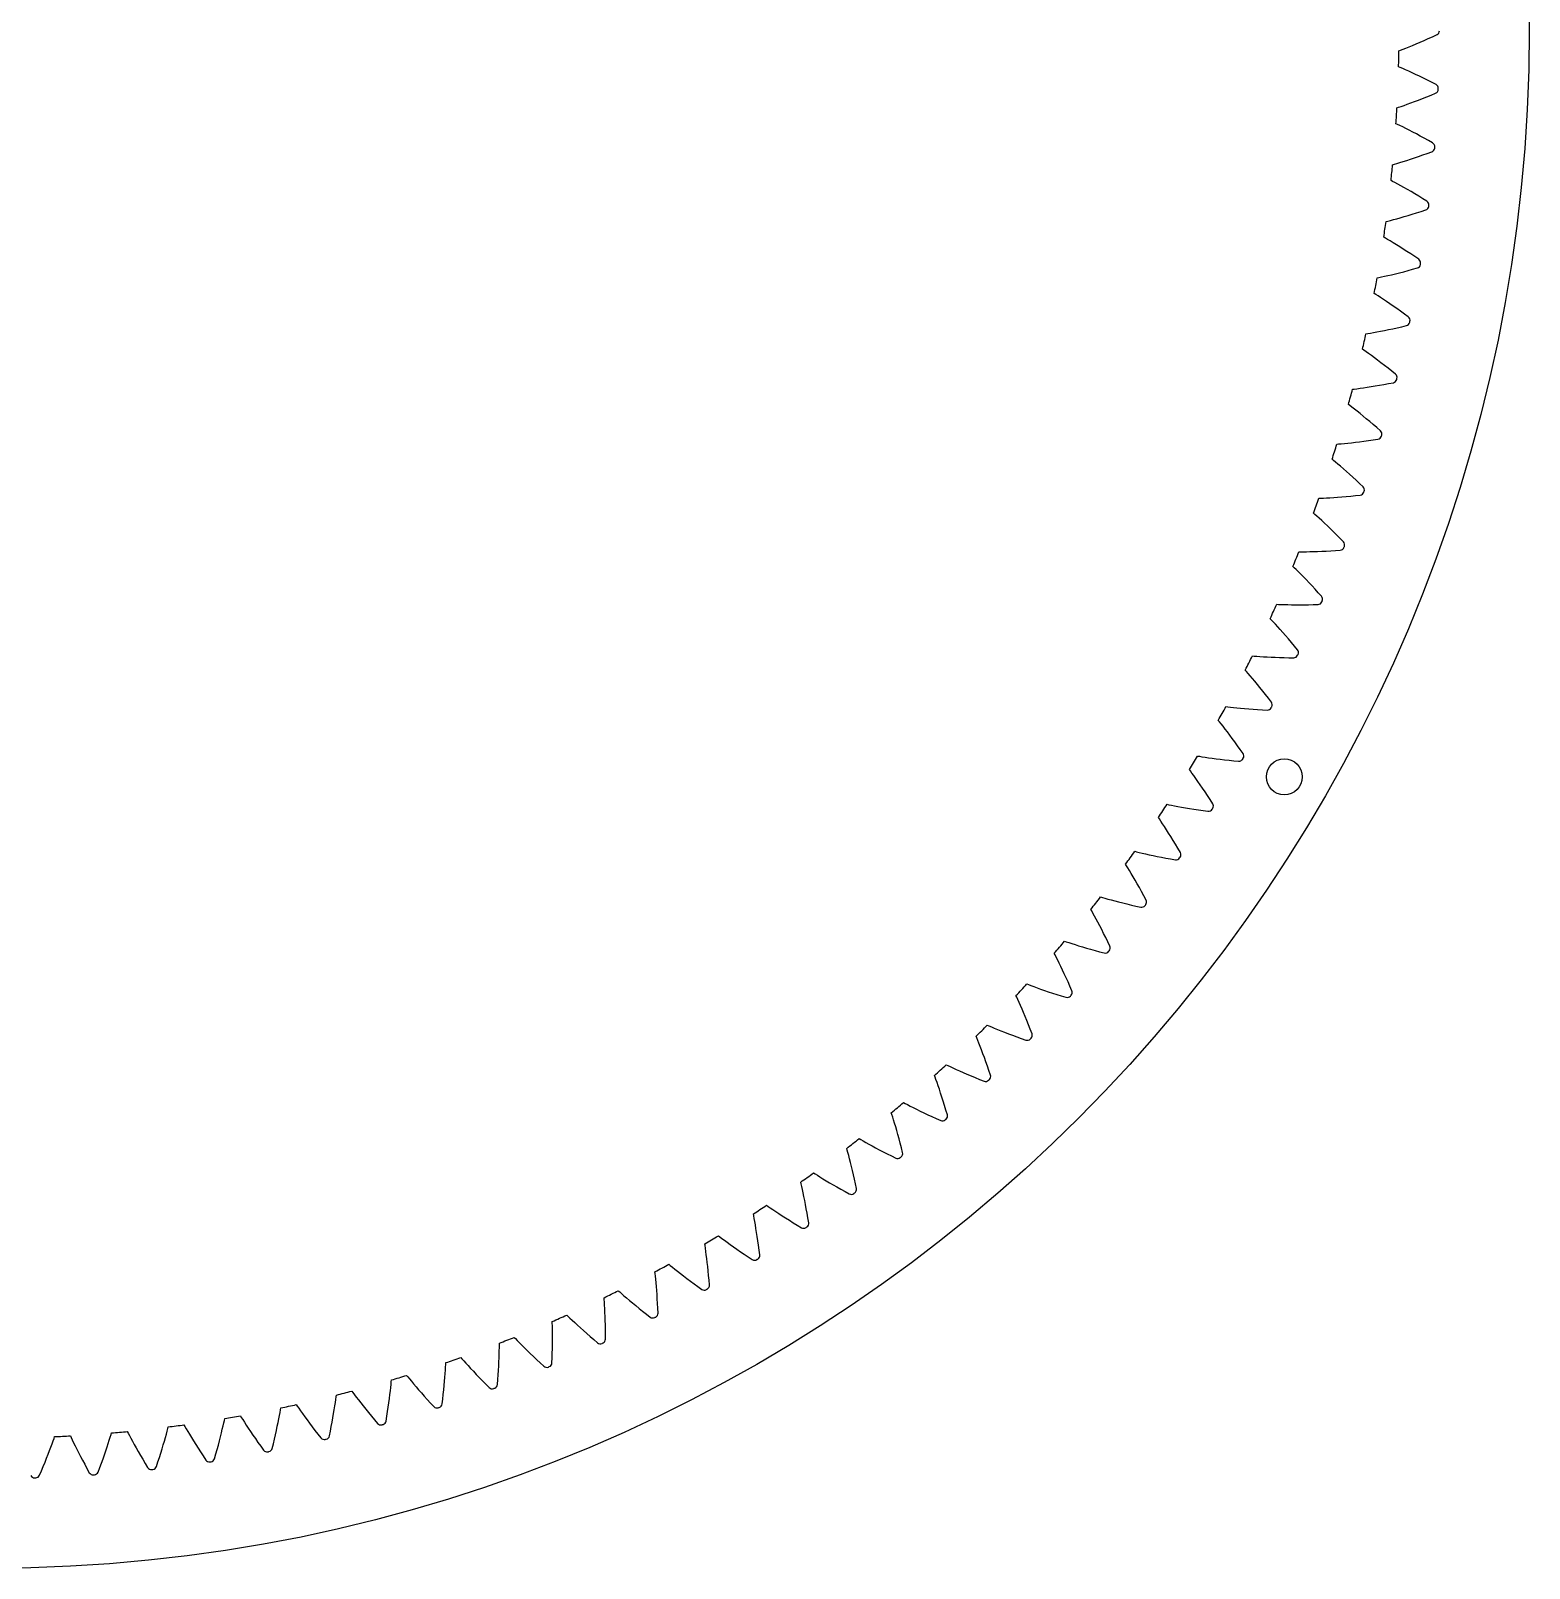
# Model space of a CAD drawing. Header units: millimetres. Extents: x -107 to 107, y -107 to 107.
# Drawn here: x 2.8 to 107.1, y -107.1 to 0 of the extents above; entities that cross this region are included whole.
import ezdxf

# ---------------------------------------------------------------- set-up
doc = ezdxf.new("R2010")
doc.units = ezdxf.units.MM

msp = doc.modelspace()

# ---------------------------------------------------------------- linework, layer by layer
at = {"layer": 'holes'}
msp.add_circle((90.026898, -51.977054), 1.25, dxfattribs=at)
at = {"layer": 'outer'}
msp.add_circle((0, 0), 107.079107, dxfattribs=at)
at = {"layer": 'output_ring'}
for p, q in [((98.718931, -1.154618), (98.95868, -1.056332)), ((98.95868, -1.056332), (99.213249, -0.949915)), ((99.213249, -0.949915), (99.480813, -0.835803)), ((99.480813, -0.835803), (99.76, -0.714278)), ((99.76, -0.714278), (100.049733, -0.585531)), ((100.049733, -0.585531), (100.349137, -0.449687)), ((100.349137, -0.449687), (100.657484, -0.307291)), ((98.006093, -1.435616), (98.12371, -1.390422)), ((98.12371, -1.390422), (98.295672, -1.323509)), ((98.295672, -1.323509), (98.496585, -1.24408)), ((98.496585, -1.24408), (98.718931, -1.154618)), ((98.09945, -2.587241), (97.98376, -2.537317)), ((98.268558, -2.661067), (98.09945, -2.587241)), ((98.466087, -2.748573), (98.268558, -2.661067)), ((98.684625, -2.846972), (98.466087, -2.748573)), ((98.920194, -2.954894), (98.684625, -2.846972)), ((99.170241, -3.071539), (98.920194, -2.954894)), ((99.432961, -3.196401), (99.170241, -3.071539)), ((99.706994, -3.32914), (99.432961, -3.196401)), ((99.991271, -3.469524), (99.706994, -3.32914)), ((100.284925, -3.617389), (99.991271, -3.469524)), ((100.587248, -3.772164), (100.284925, -3.617389)), ((97.986754, -5.365799), (98.161286, -5.305911)), ((98.161286, -5.305911), (98.365253, -5.234689)), ((98.365253, -5.234689), (98.591042, -5.154311)), ((98.591042, -5.154311), (98.834577, -5.065822)), ((98.834577, -5.065822), (99.09325, -4.969809)), ((99.09325, -4.969809), (99.365218, -4.866634)), ((99.365218, -4.866634), (99.649101, -4.756523)), ((99.649101, -4.756523), (99.943813, -4.639623)), ((99.943813, -4.639623), (100.248477, -4.516025)), ((100.248477, -4.516025), (100.562341, -4.386242)), ((97.867402, -5.40619), (97.986754, -5.365799)), ((97.914012, -6.560652), (97.800441, -6.506081)), ((98.079989, -6.641272), (97.914012, -6.560652)), ((98.27381, -6.73671), (98.079989, -6.641272)), ((98.488181, -6.843885), (98.27381, -6.73671)), ((98.719183, -6.961265), (98.488181, -6.843885)), ((98.964297, -7.087948), (98.719183, -6.961265)), ((99.221741, -7.223354), (98.964297, -7.087948)), ((99.49017, -7.367089), (99.221741, -7.223354)), ((99.768524, -7.518877), (99.49017, -7.367089)), ((100.055944, -7.678522), (99.768524, -7.518877)), ((99.983108, -8.574942), (100.301974, -8.457986)), ((100.351746, -7.845421), (100.055944, -7.678522)), ((97.567915, -9.367882), (97.688806, -9.332361)), ((97.688806, -9.332361), (97.865622, -9.279595)), ((97.865622, -9.279595), (98.072308, -9.216697)), ((98.072308, -9.216697), (98.301168, -9.145536)), ((98.301168, -9.145536), (98.54809, -9.066988)), ((98.54809, -9.066988), (98.81044, -8.981538)), ((98.81044, -8.981538), (99.086367, -8.889469)), ((99.086367, -8.889469), (99.374478, -8.790953)), ((99.374478, -8.790953), (99.673686, -8.686093)), ((99.673686, -8.686093), (99.983108, -8.574942)), ((97.567701, -10.523285), (97.456435, -10.464156)), ((97.730275, -10.610564), (97.567701, -10.523285)), ((97.920069, -10.713779), (97.730275, -10.610564)), ((98.129921, -10.829553), (97.920069, -10.713779)), ((98.355976, -10.956198), (98.129921, -10.829553)), ((98.595755, -11.09271), (98.355976, -10.956198)), ((98.8475, -11.238438), (98.595755, -11.09271)), ((99.109883, -11.392933), (98.8475, -11.238438)), ((99.381858, -11.555878), (99.109883, -11.392933)), ((99.662572, -11.727039), (99.381858, -11.555878)), ((99.951367, -11.905789), (99.662572, -11.727039)), ((98.644717, -12.897699), (98.936584, -12.81094)), ((98.936584, -12.81094), (99.239796, -12.718291)), ((99.239796, -12.718291), (99.553468, -12.619771)), ((99.553468, -12.619771), (99.876812, -12.515833)), ((97.108124, -13.314183), (97.230356, -13.28359)), ((97.230356, -13.28359), (97.409164, -13.238032)), ((97.409164, -13.238032), (97.618229, -13.183563)), ((97.618229, -13.183563), (97.849786, -13.121735)), ((97.849786, -13.121735), (98.099688, -13.053258)), ((98.099688, -13.053258), (98.365286, -12.97851)), ((98.365286, -12.97851), (98.644717, -12.897699)), ((97.061087, -14.468627), (96.952309, -14.405038)), ((97.219991, -14.562423), (97.061087, -14.468627)), ((97.405446, -14.673245), (97.219991, -14.562423)), ((97.610433, -14.797429), (97.405446, -14.673245)), ((97.83117, -14.93313), (97.610433, -14.797429)), ((98.06522, -15.079248), (97.83117, -14.93313)), ((98.310853, -15.235058), (98.06522, -15.079248)), ((98.566759, -15.40006), (98.310853, -15.235058)), ((98.831907, -15.573892), (98.566759, -15.40006)), ((99.105454, -15.756289), (98.831907, -15.573892)), ((99.386768, -15.946595), (99.105454, -15.756289)), ((97.003765, -17.128768), (97.237637, -17.076374)), ((97.237637, -17.076374), (97.490108, -17.018082)), ((97.490108, -17.018082), (97.758517, -16.954158)), ((97.758517, -16.954158), (98.040993, -16.884737)), ((98.040993, -16.884737), (98.336137, -16.809878)), ((98.336137, -16.809878), (98.642854, -16.729593)), ((98.642854, -16.729593), (98.960261, -16.643866)), ((98.960261, -16.643866), (99.287552, -16.553117)), ((96.488785, -17.238608), (96.612156, -17.212994)), ((96.612156, -17.212994), (96.792664, -17.17472)), ((96.792664, -17.17472), (97.003765, -17.128768)), ((96.395002, -18.390198), (96.28889, -18.322252)), ((96.549974, -18.490357), (96.395002, -18.390198)), ((96.730786, -18.608603), (96.549974, -18.490357)), ((96.930572, -18.740992), (96.730786, -18.608603)), ((97.145628, -18.885527), (96.930572, -18.740992)), ((97.373565, -19.04101), (97.145628, -18.885527)), ((97.612681, -19.206646), (97.373565, -19.04101)), ((97.86169, -19.381883), (97.612681, -19.206646)), ((98.119576, -19.566318), (97.86169, -19.381883)), ((98.385506, -19.759651), (98.119576, -19.566318)), ((98.658877, -19.961201), (98.385506, -19.759651)), ((95.710915, -21.134711), (95.835223, -21.114117)), ((95.835223, -21.114117), (96.017133, -21.08319)), ((96.017133, -21.08319), (96.229923, -21.04583)), ((96.229923, -21.04583), (96.465726, -21.002958)), ((96.465726, -21.002958), (96.720352, -20.954944)), ((96.720352, -20.954944), (96.991132, -20.901951)), ((96.991132, -20.901951), (97.276189, -20.844035)), ((97.276189, -20.844035), (97.574124, -20.781197)), ((97.574124, -20.781197), (97.883843, -20.713408)), ((97.883843, -20.713408), (98.204463, -20.640615)), ((98.204463, -20.640615), (98.535162, -20.563204)), ((95.57054, -22.281554), (95.467269, -22.209364)), ((95.721326, -22.38791), (95.57054, -22.281554)), ((95.897197, -22.513387), (95.721326, -22.38791)), ((96.091454, -22.653764), (95.897197, -22.513387)), ((96.300476, -22.806896), (96.091454, -22.653764)), ((96.521924, -22.971488), (96.300476, -22.806896)), ((96.754132, -23.146678), (96.521924, -22.971488)), ((96.995835, -23.331863), (96.754132, -23.146678)), ((97.246034, -23.526597), (96.995835, -23.331863)), ((97.503911, -23.730548), (97.246034, -23.526597)), ((96.964008, -24.663191), (97.287316, -24.603452)), ((97.287316, -24.603452), (97.62088, -24.539506)), ((97.76889, -23.943011), (97.503911, -23.730548)), ((94.775792, -24.996089), (94.900832, -24.98055)), ((94.900832, -24.98055), (95.083847, -24.95702)), ((95.083847, -24.95702), (95.297976, -24.928314)), ((95.297976, -24.928314), (95.535323, -24.895033)), ((95.535323, -24.895033), (95.791685, -24.857378)), ((95.791685, -24.857378), (96.06439, -24.815401)), ((96.06439, -24.815401), (96.35156, -24.769085)), ((96.35156, -24.769085), (96.651797, -24.718374)), ((96.651797, -24.718374), (96.964008, -24.663191)), ((94.589056, -26.136301), (94.488795, -26.059985)), ((94.735408, -26.248681), (94.589056, -26.136301)), ((94.90605, -26.381182), (94.735408, -26.248681)), ((95.094458, -26.529315), (94.90605, -26.381182)), ((95.297103, -26.690793), (95.094458, -26.529315)), ((95.511699, -26.864223), (95.297103, -26.690793)), ((95.736616, -27.048681), (95.511699, -26.864223)), ((95.970616, -27.243508), (95.736616, -27.048681)), ((96.212718, -27.448222), (95.970616, -27.243508)), ((96.462118, -27.662455), (96.212718, -27.448222)), ((96.718268, -27.885483), (96.462118, -27.662455)), ((93.684953, -28.816398), (93.81052, -28.80594)), ((93.81052, -28.80594), (93.994338, -28.789846)), ((93.994338, -28.789846), (94.209454, -28.769841)), ((94.209454, -28.769841), (94.447955, -28.746206)), ((94.447955, -28.746206), (94.705633, -28.718971)), ((94.705633, -28.718971), (94.979815, -28.688081)), ((94.979815, -28.688081), (95.268626, -28.65344)), ((95.268626, -28.65344), (95.570671, -28.614937)), ((95.570671, -28.614937), (95.884862, -28.572453)), ((95.884862, -28.572453), (96.210325, -28.525865)), ((96.210325, -28.525865), (96.546207, -28.475489)), ((93.452163, -29.948106), (93.355077, -29.86779)), ((93.59384, -30.066325), (93.452163, -29.948106)), ((93.758972, -30.205633), (93.59384, -30.066325)), ((93.941222, -30.36128), (93.758972, -30.205633)), ((94.137157, -30.530836), (93.941222, -30.36128)), ((94.344548, -30.712821), (94.137157, -30.530836)), ((94.561805, -30.906242), (94.344548, -30.712821)), ((94.787717, -31.110392), (94.561805, -30.906242)), ((95.021324, -31.324749), (94.787717, -31.110392)), ((95.261837, -31.548914), (95.021324, -31.324749)), ((95.508739, -31.782139), (95.261837, -31.548914)), ((92.44019, -32.589363), (92.566077, -32.584001)), ((92.566077, -32.584001), (92.750396, -32.57537)), ((92.750396, -32.57537), (92.966147, -32.5641)), ((92.966147, -32.5641), (93.205409, -32.550149)), ((93.205409, -32.550149), (93.46398, -32.533379)), ((93.46398, -32.533379), (93.739188, -32.513625)), ((93.739188, -32.513625), (94.029166, -32.490717)), ((94.029166, -32.490717), (94.332523, -32.464487)), ((94.332523, -32.464487), (94.648178, -32.434771)), ((94.648178, -32.434771), (94.975261, -32.40141)), ((94.975261, -32.40141), (95.312909, -32.364687)), ((92.161728, -33.710707), (92.067977, -33.626522)), ((92.298497, -33.83457), (92.161728, -33.710707)), ((92.457848, -33.980455), (92.298497, -33.83457)), ((92.633641, -34.14336), (92.457848, -33.980455)), ((92.822543, -34.320718), (92.633641, -34.14336)), ((93.022389, -34.510958), (92.822543, -34.320718)), ((93.231629, -34.713024), (93.022389, -34.510958)), ((93.449083, -34.926162), (93.231629, -34.713024)), ((93.673811, -35.14981), (93.449083, -34.926162)), ((93.905042, -35.383538), (93.673811, -35.14981)), ((91.043548, -36.308783), (91.169549, -36.308527)), ((91.169549, -36.308527), (91.354066, -36.307373)), ((91.354066, -36.307373), (91.570096, -36.304855)), ((91.570096, -36.304855), (91.809728, -36.300612)), ((91.809728, -36.300612), (92.068765, -36.294335)), ((92.068765, -36.294335), (92.344548, -36.28575)), ((92.344548, -36.28575), (92.635216, -36.274613)), ((92.635216, -36.274613), (92.939387, -36.260698)), ((92.939387, -36.260698), (93.255987, -36.243798)), ((93.255987, -36.243798), (93.584153, -36.223719)), ((93.584153, -36.223719), (93.923012, -36.200711)), ((94.142289, -35.626577), (93.905042, -35.383538)), ((90.719871, -37.417921), (90.629609, -37.330006)), ((90.851509, -37.547225), (90.719871, -37.417921)), ((91.004817, -37.699448), (90.851509, -37.547225)), ((91.173863, -37.869343), (91.004817, -37.699448)), ((91.355423, -38.054211), (91.173863, -37.869343)), ((91.547395, -38.252394), (91.355423, -38.054211)), ((91.748274, -38.462773), (91.547395, -38.252394)), ((91.956911, -38.684548), (91.748274, -38.462773)), ((92.172391, -38.91712), (91.956911, -38.684548)), ((92.393961, -39.160026), (92.172391, -38.91712)), ((92.621164, -39.41248), (92.393961, -39.160026)), ((89.497321, -39.968547), (89.623229, -39.973398)), ((89.623229, -39.973398), (89.807642, -39.979722)), ((89.807642, -39.979722), (90.023596, -39.985962)), ((90.023596, -39.985962), (90.263203, -39.991434)), ((90.263203, -39.991434), (90.522282, -39.995659)), ((90.522282, -39.995659), (90.798186, -39.998258)), ((90.798186, -39.998258), (91.089066, -39.998909)), ((91.089066, -39.998909), (91.393552, -39.997332)), ((91.393552, -39.997332), (91.710576, -39.993276)), ((91.710576, -39.993276), (92.039287, -39.986514)), ((92.039287, -39.986514), (92.378799, -39.977256)), ((89.128962, -41.063657), (89.042336, -40.972157)), ((89.255251, -41.19819), (89.128962, -41.063657)), ((89.402264, -41.356501), (89.255251, -41.19819)), ((89.564287, -41.533107), (89.402264, -41.356501)), ((89.738206, -41.725181), (89.564287, -41.533107)), ((89.921989, -41.930981), (89.738206, -41.725181)), ((90.114177, -42.149328), (89.921989, -41.930981)), ((90.313655, -42.379376), (90.114177, -42.149328)), ((90.519533, -42.620489), (90.313655, -42.379376)), ((90.731076, -42.872175), (90.519533, -42.620489)), ((87.804051, -43.562644), (87.929659, -43.572594)), ((87.929659, -43.572594), (88.113664, -43.586386)), ((88.113664, -43.586386), (88.329188, -43.601372)), ((88.329188, -43.601372), (88.568376, -43.616549)), ((88.568376, -43.616549), (88.827071, -43.631271)), ((88.827071, -43.631271), (89.102643, -43.645048)), ((89.102643, -43.645048), (89.393258, -43.657487)), ((89.393258, -43.657487), (89.697557, -43.668251)), ((89.697557, -43.668251), (90.014485, -43.677046)), ((90.014485, -43.677046), (90.3432, -43.68361)), ((90.3432, -43.68361), (90.682809, -43.688119)), ((90.947862, -43.133629), (90.731076, -42.872175)), ((87.391614, -44.641926), (87.308768, -44.54699)), ((87.512348, -44.781466), (87.391614, -44.641926)), ((87.652824, -44.945605), (87.512348, -44.781466)), ((87.807557, -45.128632), (87.652824, -44.945605)), ((87.973549, -45.327596), (87.807557, -45.128632)), ((88.14884, -45.540675), (87.973549, -45.327596)), ((88.332022, -45.766632), (88.14884, -45.540675)), ((88.522014, -46.004575), (88.332022, -45.766632)), ((88.717951, -46.253833), (88.522014, -46.004575)), ((85.966519, -47.085167), (86.09162, -47.100199)), ((88.919121, -46.513885), (88.717951, -46.253833)), ((89.125133, -46.78391), (88.919121, -46.513885)), ((85.510682, -48.146849), (85.431751, -48.048633)), ((85.625662, -48.291167), (85.510682, -48.146849)), ((86.09162, -47.100199), (86.274915, -47.121437)), ((86.274915, -47.121437), (86.489655, -47.145145)), ((86.489655, -47.145145), (86.728031, -47.170003)), ((86.728031, -47.170003), (86.985917, -47.195196)), ((86.985917, -47.195196), (87.260704, -47.22013)), ((87.260704, -47.22013), (87.550577, -47.244336)), ((87.550577, -47.244336), (87.854189, -47.267423)), ((87.854189, -47.267423), (88.170501, -47.289054)), ((88.170501, -47.289054), (88.49868, -47.308934)), ((88.49868, -47.308934), (88.837827, -47.327203)), ((85.759371, -48.460864), (85.625662, -48.291167)), ((85.906559, -48.650011), (85.759371, -48.460864)), ((86.064351, -48.855539), (85.906559, -48.650011)), ((86.230864, -49.075546), (86.064351, -48.855539)), ((86.404738, -49.308741), (86.230864, -49.075546)), ((86.584931, -49.554188), (86.404738, -49.308741)), ((86.770606, -49.811182), (86.584931, -49.554188)), ((86.961072, -50.079173), (86.770606, -49.811182)), ((87.155972, -50.357325), (86.961072, -50.079173)), ((83.987743, -50.53033), (84.112133, -50.550419)), ((84.112133, -50.550419), (84.294417, -50.579067)), ((84.294417, -50.579067), (84.508019, -50.611458)), ((84.508019, -50.611458), (84.745192, -50.645957)), ((84.745192, -50.645957), (85.001845, -50.68158)), ((85.001845, -50.68158), (85.275396, -50.717629)), ((85.275396, -50.717629), (85.56405, -50.753562)), ((85.56405, -50.753562), (85.866478, -50.788934)), ((85.866478, -50.788934), (86.181653, -50.823367)), ((86.181653, -50.823367), (86.508756, -50.85653)), ((86.508756, -50.85653), (86.846884, -50.888528)), ((83.489256, -51.572666), (83.41437, -51.471333)), ((83.598293, -51.721525), (83.489256, -51.572666)), ((83.725015, -51.896501), (83.598293, -51.721525)), ((83.864417, -52.091458), (83.725015, -51.896501)), ((84.013751, -52.303211), (83.864417, -52.091458)), ((84.171211, -52.529786), (84.013751, -52.303211)), ((84.335492, -52.769836), (84.171211, -52.529786)), ((84.50559, -53.022384), (84.335492, -52.769836)), ((84.680697, -53.286691), (84.50559, -53.022384)), ((84.860146, -53.56218), (84.680697, -53.286691)), ((81.870977, -53.892471), (81.99445, -53.917585)), ((81.99445, -53.917585), (82.175423, -53.953597)), ((82.175423, -53.953597), (82.387537, -53.994618)), ((82.387537, -53.994618), (82.623118, -54.038699)), ((82.623118, -54.038699), (82.878116, -54.084694)), ((82.878116, -54.084694), (83.149981, -54.1318)), ((83.149981, -54.1318), (83.436942, -54.179401)), ((83.436942, -54.179401), (83.737687, -54.227)), ((83.737687, -54.227), (84.051208, -54.274177)), ((84.051208, -54.274177), (84.376699, -54.320569)), ((84.376699, -54.320569), (84.713253, -54.366243)), ((85.043614, -53.848002), (84.860146, -53.56218)), ((81.330658, -54.91375), (81.25994, -54.809465)), ((81.433572, -55.066905), (81.330658, -54.91375)), ((81.553099, -55.246873), (81.433572, -55.066905)), ((81.684486, -55.447319), (81.553099, -55.246873)), ((81.825116, -55.66495), (81.684486, -55.447319)), ((81.973264, -55.89772), (81.825116, -55.66495)), ((82.127682, -56.14423), (81.973264, -55.89772)), ((82.287406, -56.403464), (82.127682, -56.14423)), ((82.451658, -56.67465), (82.287406, -56.403464)), ((82.619795, -56.957186), (82.451658, -56.67465)), ((79.619696, -57.166067), (79.742051, -57.196164)), ((79.742051, -57.196164), (79.921415, -57.239481)), ((79.921415, -57.239481), (80.131693, -57.289064)), ((80.131693, -57.289064), (80.365293, -57.342656)), ((80.365293, -57.342656), (80.618218, -57.398947)), ((80.618218, -57.398947), (80.887951, -57.457031)), ((80.887951, -57.457031), (81.172747, -57.516223)), ((81.172747, -57.516223), (81.471317, -57.575971)), ((81.471317, -57.575971), (81.782668, -57.635815)), ((81.782668, -57.635815), (82.106011, -57.69536)), ((82.106011, -57.69536), (82.440437, -57.754635)), ((82.791529, -57.250208), (82.619795, -56.957186)), ((79.038433, -58.16461), (78.972, -58.057545)), ((79.135057, -58.321811), (79.038433, -58.16461)), ((79.247192, -58.506474), (79.135057, -58.321811)), ((79.370348, -58.712081), (79.247192, -58.506474)), ((79.502042, -58.935232), (79.370348, -58.712081)), ((79.640636, -59.173814), (79.502042, -58.935232)), ((79.784937, -59.426379), (79.640636, -59.173814)), ((79.934024, -59.691873), (79.784937, -59.426379)), ((80.087151, -59.969493), (79.934024, -59.691873)), ((77.237601, -60.34574), (77.358635, -60.38077)), ((77.358635, -60.38077), (77.536097, -60.43132)), ((77.536097, -60.43132), (77.744192, -60.489384)), ((77.744192, -60.489384), (77.975429, -60.552399)), ((77.975429, -60.552399), (78.225865, -60.618894)), ((78.225865, -60.618894), (78.493023, -60.687862)), ((78.493023, -60.687862), (78.775185, -60.758546)), ((78.775185, -60.758546), (79.071088, -60.830345)), ((79.071088, -60.830345), (79.379759, -60.902757)), ((79.379759, -60.902757), (79.700423, -60.975356)), ((79.700423, -60.975356), (80.032173, -61.048136)), ((80.2437, -60.25861), (80.087151, -59.969493)), ((80.403418, -60.558351), (80.2437, -60.25861)), ((76.616349, -61.319906), (76.554309, -61.210237)), ((76.706522, -61.480893), (76.616349, -61.319906)), ((76.811082, -61.66995), (76.706522, -61.480893)), ((76.925804, -61.880378), (76.811082, -61.66995)), ((77.048347, -62.108683), (76.925804, -61.880378)), ((77.177158, -62.352686), (77.048347, -62.108683)), ((77.311105, -62.610891), (77.177158, -62.352686)), ((77.44931, -62.882209), (77.311105, -62.610891)), ((77.591062, -63.165806), (77.44931, -62.882209)), ((74.728604, -63.426264), (74.848119, -63.466171)), ((74.848119, -63.466171), (75.023387, -63.523871)), ((75.023387, -63.523871), (75.228958, -63.59032)), ((75.228958, -63.59032), (75.457451, -63.662655)), ((75.457451, -63.662655), (75.704987, -63.739244)), ((75.704987, -63.739244), (75.96913, -63.818982)), ((75.96913, -63.818982), (76.248196, -63.901043)), ((76.248196, -63.901043), (76.540947, -63.984774)), ((76.540947, -63.984774), (76.846429, -64.069636)), ((76.846429, -64.069636), (77.163888, -64.155171)), ((77.163888, -64.155171), (77.492415, -64.241335)), ((77.735765, -63.46103), (77.591062, -63.165806)), ((77.883205, -63.766998), (77.735765, -63.46103)), ((74.068384, -64.374454), (74.010839, -64.26236)), ((74.151959, -64.538963), (74.068384, -64.374454)), ((74.248771, -64.732102), (74.151959, -64.538963)), ((74.354872, -64.947006), (74.248771, -64.732102)), ((74.468061, -65.180089), (74.354872, -64.947006)), ((74.586878, -65.429112), (74.468061, -65.180089)), ((74.710252, -65.692534), (74.586878, -65.429112)), ((74.837348, -65.969229), (74.710252, -65.692534)), ((74.96749, -66.258338), (74.837348, -65.969229)), ((75.100111, -66.559184), (74.96749, -66.258338)), ((71.398725, -67.323234), (71.34577, -67.208901)), ((71.475564, -67.490995), (71.398725, -67.323234)), ((72.096829, -66.402579), (72.214628, -66.447297)), ((72.214628, -66.447297), (72.387414, -66.512052)), ((72.387414, -66.512052), (72.590123, -66.586778)), ((72.590123, -66.586778), (72.815497, -66.668313)), ((72.815497, -66.668313), (73.059726, -66.754871)), ((73.059726, -66.754871), (73.32042, -66.845248)), ((73.32042, -66.845248), (73.595932, -66.938551)), ((73.595932, -66.938551), (73.885048, -67.034077)), ((73.885048, -67.034077), (74.186841, -67.131249)), ((74.186841, -67.131249), (74.500573, -67.229579)), ((74.500573, -67.229579), (74.825338, -67.328986)), ((75.235029, -66.870875), (75.100111, -66.559184)), ((71.56447, -67.687899), (71.475564, -67.490995)), ((71.661774, -67.906926), (71.56447, -67.687899)), ((71.765425, -68.144405), (71.661774, -67.906926)), ((71.874053, -68.398039), (71.765425, -68.144405)), ((71.986649, -68.666244), (71.874053, -68.398039)), ((69.346598, -69.269796), (69.462489, -69.31925)), ((69.462489, -69.31925), (69.632508, -69.390955)), ((69.632508, -69.390955), (69.832023, -69.473834)), ((69.832023, -69.473834), (70.053907, -69.564435)), ((70.053907, -69.564435), (70.294427, -69.660819)), ((72.102428, -68.947862), (71.986649, -68.666244)), ((72.220747, -69.242008), (72.102428, -68.947862)), ((72.341066, -69.547981), (72.220747, -69.242008)), ((72.463243, -69.864884), (72.341066, -69.547981)), ((68.611758, -70.161403), (68.56348, -70.045017)), ((68.681736, -70.33214), (68.611758, -70.161403)), ((68.762589, -70.532485), (68.681736, -70.33214)), ((68.850937, -70.755276), (68.762589, -70.532485)), ((70.294427, -69.660819), (70.551245, -69.761687)), ((70.551245, -69.761687), (70.822749, -69.866078)), ((70.822749, -69.866078), (71.107757, -69.973243)), ((71.107757, -69.973243), (71.405364, -70.082565)), ((71.405364, -70.082565), (71.714853, -70.193529)), ((71.714853, -70.193529), (72.035323, -70.306015)), ((68.944879, -70.99676), (68.850937, -70.755276)), ((69.043138, -71.254587), (68.944879, -70.99676)), ((69.144773, -71.527135), (69.043138, -71.254587)), ((69.249044, -71.813214), (69.144773, -71.527135)), ((65.712062, -72.884297), (65.668541, -72.76605)), ((66.482432, -72.023201), (66.596223, -72.077312)), ((66.596223, -72.077312), (66.763196, -72.155848)), ((66.763196, -72.155848), (66.959189, -72.246744)), ((66.959189, -72.246744), (67.177219, -72.346263)), ((67.177219, -72.346263), (67.413636, -72.452315)), ((67.413636, -72.452315), (67.666155, -72.563508)), ((67.666155, -72.563508), (67.933205, -72.678816)), ((67.933205, -72.678816), (68.213636, -72.797443)), ((69.355345, -72.111914), (69.249044, -71.813214)), ((69.463166, -72.422511), (69.355345, -72.111914)), ((69.572399, -72.744105), (69.463166, -72.422511)), ((65.775063, -73.057729), (65.712062, -72.884297)), ((65.847731, -73.261186), (65.775063, -73.057729)), ((65.926977, -73.487374), (65.847731, -73.261186)), ((66.011056, -73.732468), (65.926977, -73.487374)), ((66.098786, -73.994065), (66.011056, -73.732468)), ((68.213636, -72.797443), (68.506568, -72.918736)), ((68.506568, -72.918736), (68.811306, -73.042151)), ((68.811306, -73.042151), (69.126954, -73.167532)), ((63.509035, -74.658274), (63.620539, -74.716951)), ((63.620539, -74.716951), (63.784193, -74.802189)), ((63.784193, -74.802189), (63.976341, -74.900954)), ((63.976341, -74.900954), (64.190159, -75.009226)), ((66.189292, -74.270508), (66.098786, -73.994065)), ((66.281884, -74.560578), (66.189292, -74.270508)), ((66.375993, -74.863339), (66.281884, -74.560578)), ((66.471138, -75.178051), (66.375993, -74.863339)), ((62.704401, -75.487442), (62.665708, -75.367529)), ((62.760322, -75.663285), (62.704401, -75.487442)), ((62.824685, -75.869519), (62.760322, -75.663285)), ((62.8947, -76.098734), (62.824685, -75.869519)), ((64.190159, -75.009226), (64.422083, -75.124772)), ((64.422083, -75.124772), (64.669889, -75.246107)), ((64.669889, -75.246107), (64.932047, -75.372143)), ((64.932047, -75.372143), (65.20744, -75.502037)), ((65.20744, -75.502037), (65.495216, -75.635102)), ((65.495216, -75.635102), (65.794702, -75.770765)), ((65.794702, -75.770765), (66.10501, -75.908835)), ((66.567249, -75.503808), (66.471138, -75.178051)), ((62.968777, -76.347033), (62.8947, -76.098734)), ((63.045834, -76.61197), (62.968777, -76.347033)), ((63.125063, -76.891854), (63.045834, -76.61197)), ((63.205823, -77.185438), (63.125063, -76.891854)), ((59.593718, -77.966561), (59.559915, -77.845178)), ((59.642466, -78.144526), (59.593718, -77.966561)), ((60.431292, -77.170682), (60.540328, -77.23383)), ((60.540328, -77.23383), (60.700393, -77.32563)), ((60.700393, -77.32563), (60.88838, -77.432101)), ((60.88838, -77.432101), (61.097635, -77.54895)), ((61.097635, -77.54895), (61.324686, -77.6738)), ((61.324686, -77.6738), (61.567371, -77.805077)), ((61.567371, -77.805077), (61.824206, -77.941634)), ((61.824206, -77.941634), (62.094109, -78.082581)), ((62.094109, -78.082581), (62.376255, -78.227199)), ((63.287585, -77.491765), (63.205823, -77.185438)), ((63.369898, -77.810074), (63.287585, -77.491765)), ((63.452729, -78.139458), (63.369898, -77.810074)), ((59.698418, -78.353199), (59.642466, -78.144526)), ((59.759087, -78.585063), (59.698418, -78.353199)), ((59.82304, -78.83616), (59.759087, -78.585063)), ((59.889297, -79.104003), (59.82304, -78.83616)), ((59.957119, -79.386867), (59.889297, -79.104003)), ((62.376255, -78.227199), (62.669998, -78.374887)), ((62.669998, -78.374887), (62.974455, -78.52542)), ((56.385121, -80.317582), (56.356266, -80.194929)), ((57.254262, -79.5563), (57.360648, -79.623815)), ((57.360648, -79.623815), (57.516861, -79.722026)), ((57.516861, -79.722026), (57.700379, -79.836027)), ((57.700379, -79.836027), (57.904727, -79.96126)), ((57.904727, -79.96126), (58.126532, -80.095209)), ((58.126532, -80.095209), (58.363698, -80.236213)), ((58.363698, -80.236213), (58.614788, -80.383067)), ((60.025915, -79.683483), (59.957119, -79.386867)), ((60.095195, -79.992871), (60.025915, -79.683483)), ((60.164542, -80.314255), (60.095195, -79.992871)), ((56.426618, -80.497376), (56.385121, -80.317582)), ((56.474068, -80.708145), (56.426618, -80.497376)), ((56.52529, -80.942277), (56.474068, -80.708145)), ((56.579015, -81.195759), (56.52529, -80.942277)), ((56.634363, -81.466067), (56.579015, -81.195759)), ((58.614788, -80.383067), (58.878757, -80.534836)), ((58.878757, -80.534836), (59.154811, -80.69077)), ((59.154811, -80.69077), (59.442327, -80.85024)), ((59.442327, -80.85024), (59.740434, -81.012988)), ((60.233955, -80.646725), (60.164542, -80.314255)), ((53.083885, -82.53664), (53.060024, -82.412919)), ((53.983162, -81.811206), (54.086725, -81.882977)), ((54.086725, -81.882977), (54.23883, -81.987438)), ((54.23883, -81.987438), (54.417577, -82.108783)), ((54.417577, -82.108783), (54.616682, -82.242195)), ((54.616682, -82.242195), (54.832876, -82.385022)), ((54.832876, -82.385022), (55.064133, -82.535522)), ((56.690665, -81.751448), (56.634363, -81.466067)), ((56.747384, -82.050608), (56.690665, -81.751448)), ((56.80407, -82.36255), (56.747384, -82.050608)), ((56.860335, -82.68648), (56.80407, -82.36255)), ((53.118061, -82.717969), (53.083885, -82.53664)), ((53.15693, -82.930488), (53.118061, -82.717969)), ((53.198622, -83.166503), (53.15693, -82.930488)), ((53.24203, -83.421954), (53.198622, -83.166503)), ((53.286378, -83.694283), (53.24203, -83.421954)), ((55.064133, -82.535522), (55.309065, -82.69243)), ((55.309065, -82.69243), (55.566667, -82.854773)), ((55.566667, -82.854773), (55.836175, -83.021765)), ((55.836175, -83.021765), (56.116992, -83.192757)), ((56.116992, -83.192757), (56.408259, -83.367451)), ((56.916218, -83.021489), (56.860335, -82.68648)), ((49.695431, -84.620092), (49.676604, -84.495505)), ((50.623369, -83.931697), (50.723938, -84.007606)), ((50.723938, -84.007606), (50.871685, -84.118146)), ((50.871685, -84.118146), (51.045367, -84.246635)), ((51.045367, -84.246635), (51.238902, -84.388006)), ((51.238902, -84.388006), (51.449131, -84.539477)), ((51.449131, -84.539477), (51.674098, -84.699225)), ((53.331069, -83.981711), (53.286378, -83.694283)), ((53.375618, -84.282924), (53.331069, -83.981711)), ((53.419615, -84.596907), (53.375618, -84.282924)), ((49.722231, -84.802656), (49.695431, -84.620092)), ((49.752456, -85.016576), (49.722231, -84.802656)), ((49.784548, -85.254087), (49.752456, -85.016576)), ((49.817569, -85.511087), (49.784548, -85.254087)), ((49.850844, -85.78499), (49.817569, -85.511087)), ((51.674098, -84.699225), (51.91247, -84.86593)), ((51.91247, -84.86593), (52.163282, -85.038579)), ((52.163282, -85.038579), (52.425801, -85.216356)), ((52.425801, -85.216356), (52.699458, -85.398588)), ((52.699458, -85.398588), (52.983405, -85.584942)), ((53.462707, -84.922851), (53.419615, -84.596907)), ((53.504968, -85.25985), (53.462707, -84.922851)), ((46.225328, -86.564513), (46.211565, -86.439265)), ((46.244707, -86.748013), (46.225328, -86.564513)), ((47.180401, -85.914289), (47.277812, -85.994211)), ((47.277812, -85.994211), (47.420957, -86.110647)), ((47.420957, -86.110647), (47.58929, -86.246069)), ((47.58929, -86.246069), (47.776936, -86.395167)), ((47.776936, -86.395167), (47.980854, -86.555034)), ((47.980854, -86.555034), (48.199163, -86.723768)), ((49.88385, -86.073993), (49.850844, -85.78499)), ((49.916156, -86.376763), (49.88385, -86.073993)), ((49.947393, -86.692271), (49.916156, -86.376763)), ((49.97724, -87.019694), (49.947393, -86.692271)), ((43.659916, -87.755724), (43.754008, -87.839528)), ((46.266238, -86.962982), (46.244707, -86.748013)), ((46.288679, -87.201598), (46.266238, -86.962982)), ((46.311258, -87.459726), (46.288679, -87.201598)), ((46.333406, -87.734752), (46.311258, -87.459726)), ((46.354673, -88.024855), (46.333406, -87.734752)), ((48.199163, -86.723768), (48.430583, -86.899996)), ((48.430583, -86.899996), (48.674192, -87.082667)), ((48.674192, -87.082667), (48.929291, -87.270937)), ((48.929291, -87.270937), (49.195338, -87.464109)), ((49.195338, -87.464109), (49.4715, -87.661817)), ((50.005809, -87.358129), (49.97724, -87.019694)), ((42.679277, -88.366708), (42.670601, -88.241006)), ((42.691204, -88.550843), (42.679277, -88.366708)), ((42.704005, -88.766508), (42.691204, -88.550843)), ((42.716758, -89.005838), (42.704005, -88.766508)), ((43.754008, -87.839528), (43.892317, -87.961669)), ((43.892317, -87.961669), (44.055024, -88.103802)), ((44.055024, -88.103802), (44.236474, -88.260381)), ((44.236474, -88.260381), (44.433745, -88.428381)), ((44.433745, -88.428381), (44.645036, -88.605823)), ((44.645036, -88.605823), (44.869125, -88.791285)), ((44.869125, -88.791285), (45.105131, -88.983678)), ((46.374681, -88.328686), (46.354673, -88.024855)), ((46.393107, -88.645201), (46.374681, -88.328686)), ((46.40966, -88.973564), (46.393107, -88.645201)), ((39.063104, -90.023717), (39.059529, -89.897767)), ((40.067698, -89.452976), (40.158316, -89.540524)), ((40.158316, -89.540524), (40.291562, -89.66817)), ((40.291562, -89.66817), (40.448375, -89.81678)), ((40.448375, -89.81678), (40.62333, -89.980584)), ((42.728857, -89.264668), (42.716758, -89.005838)), ((42.739841, -89.540366), (42.728857, -89.264668)), ((42.749334, -89.831092), (42.739841, -89.540366)), ((42.757014, -90.135485), (42.749334, -89.831092)), ((45.105131, -88.983678), (45.35239, -89.182132)), ((45.35239, -89.182132), (45.61039, -89.385927)), ((45.61039, -89.385927), (45.878314, -89.594665)), ((46.42449, -89.312879), (46.40966, -88.973564)), ((39.067559, -90.208185), (39.063104, -90.023717)), ((39.07161, -90.424191), (39.067559, -90.208185)), ((39.074653, -90.663841), (39.07161, -90.424191)), ((39.076253, -90.922949), (39.074653, -90.663841)), ((39.076055, -91.198865), (39.076253, -90.922949)), ((40.62333, -89.980584), (40.813631, -90.15644)), ((40.813631, -90.15644), (41.017558, -90.342299)), ((41.017558, -90.342299), (41.233947, -90.536691)), ((41.233947, -90.536691), (41.461962, -90.73849)), ((41.461962, -90.73849), (41.700976, -90.946801)), ((41.700976, -90.946801), (41.950505, -91.160884)), ((42.762597, -90.452486), (42.757014, -90.135485)), ((42.765829, -90.781251), (42.762597, -90.452486)), ((42.766897, -91.120888), (42.765829, -90.781251)), ((35.368349, -92.172883), (35.37502, -91.933307)), ((35.37502, -91.933307), (35.379726, -91.717314)), ((35.379726, -91.717314), (35.382751, -91.532818)), ((35.382751, -91.532818), (35.384283, -91.406826)), ((36.409649, -91.003257), (36.496645, -91.094406)), ((36.496645, -91.094406), (36.624608, -91.227347)), ((36.624608, -91.227347), (36.77527, -91.382189)), ((36.77527, -91.382189), (36.943443, -91.552949)), ((36.943443, -91.552949), (37.126461, -91.736373)), ((37.126461, -91.736373), (37.322688, -91.930344)), ((37.322688, -91.930344), (37.531022, -92.133344)), ((39.061828, -92.111159), (39.069096, -91.794191)), ((39.069096, -91.794191), (39.073759, -91.489738)), ((39.073759, -91.489738), (39.076055, -91.198865)), ((41.950505, -91.160884), (42.209749, -91.380308)), ((31.620309, -93.291377), (31.633765, -93.075752)), ((31.633765, -93.075752), (31.644264, -92.89153)), ((31.644264, -92.89153), (31.6509, -92.765704)), ((32.691779, -92.40402), (32.775009, -92.498619)), ((32.775009, -92.498619), (32.89748, -92.636637)), ((32.89748, -92.636637), (33.041743, -92.797458)), ((33.041743, -92.797458), (33.202858, -92.974893)), ((33.202858, -92.974893), (33.378292, -93.165583)), ((35.316988, -93.30208), (35.333985, -92.998066)), ((35.333985, -92.998066), (35.348068, -92.707525)), ((35.348068, -92.707525), (35.359447, -92.431844)), ((35.359447, -92.431844), (35.368349, -92.172883)), ((37.531022, -92.133344), (37.750671, -92.344218)), ((37.750671, -92.344218), (37.981047, -92.562044)), ((37.981047, -92.562044), (38.221695, -92.786064)), ((38.221695, -92.786064), (38.471834, -93.015814)), ((39.039037, -92.779185), (39.051734, -92.439784)), ((39.051734, -92.439784), (39.061828, -92.111159)), ((27.835829, -94.281267), (27.853785, -94.097622)), ((27.853785, -94.097622), (27.865516, -93.972168)), ((28.920196, -93.652963), (28.999525, -93.750858)), ((28.999525, -93.750858), (29.116301, -93.893726)), ((29.116301, -93.893726), (29.253928, -94.060261)), ((29.253928, -94.060261), (29.40772, -94.244079)), ((31.536158, -94.353598), (31.562003, -94.063867)), ((31.562003, -94.063867), (31.584545, -93.788873)), ((31.584545, -93.788873), (31.603934, -93.530486)), ((31.603934, -93.530486), (31.620309, -93.291377)), ((33.378292, -93.165583), (33.566498, -93.367346)), ((33.566498, -93.367346), (33.766433, -93.578623)), ((33.766433, -93.578623), (33.977356, -93.798226)), ((33.977356, -93.798226), (34.198715, -94.025208)), ((34.198715, -94.025208), (34.430087, -94.258796)), ((35.247036, -94.285047), (35.273478, -93.946439)), ((35.273478, -93.946439), (35.296881, -93.618493)), ((35.296881, -93.618493), (35.316988, -93.30208)), ((23.992159, -95.331879), (24.017542, -95.149112)), ((24.017542, -95.149112), (24.034348, -95.024236)), ((25.101098, -94.748035), (25.176394, -94.849064)), ((25.176394, -94.849064), (25.287285, -94.996547)), ((25.287285, -94.996547), (25.41805, -95.168523)), ((25.41805, -95.168523), (25.564266, -95.358423)), ((27.686517, -95.554108), (27.724082, -95.265662)), ((27.724082, -95.265662), (27.75775, -94.991808)), ((27.75775, -94.991808), (27.787595, -94.734419)), ((27.787595, -94.734419), (27.813646, -94.49617)), ((27.813646, -94.49617), (27.835829, -94.281267)), ((29.40772, -94.244079), (29.575283, -94.441722)), ((29.575283, -94.441722), (29.755157, -94.650947)), ((29.755157, -94.650947), (29.946366, -94.870153)), ((29.946366, -94.870153), (30.148216, -95.098122)), ((30.148216, -95.098122), (30.360195, -95.33389)), ((31.437267, -95.29874), (31.473941, -94.972012)), ((31.473941, -94.972012), (31.506855, -94.656674)), ((31.506855, -94.656674), (31.536158, -94.353598)), ((34.430087, -94.258796), (34.67071, -94.498495)), ((20.069556, -96.43826), (20.10907, -96.22586)), ((20.10907, -96.22586), (20.141839, -96.044272)), ((20.141839, -96.044272), (20.163691, -95.92018)), ((21.240758, -95.687436), (21.311898, -95.791434)), ((21.311898, -95.791434), (21.416721, -95.94329)), ((21.416721, -95.94329), (21.54041, -96.120423)), ((21.54041, -96.120423), (21.67881, -96.316093)), ((21.67881, -96.316093), (21.829816, -96.526656)), ((23.791387, -96.597622), (23.840611, -96.310936)), ((23.840611, -96.310936), (23.885349, -96.038671)), ((23.885349, -96.038671), (23.9256, -95.782703)), ((23.9256, -95.782703), (23.961285, -95.545706)), ((23.961285, -95.545706), (23.992159, -95.331879)), ((25.564266, -95.358423), (25.723681, -95.562694)), ((25.723681, -95.562694), (25.894929, -95.779036)), ((25.894929, -95.779036), (26.077097, -96.005811)), ((26.077097, -96.005811), (26.269543, -96.241773)), ((26.269543, -96.241773), (26.471793, -96.485937)), ((27.549405, -96.494466), (27.599289, -96.169492)), ((27.599289, -96.169492), (27.644955, -95.855747)), ((27.644955, -95.855747), (27.686517, -95.554108)), ((30.360195, -95.33389), (30.581911, -95.576662)), ((30.581911, -95.576662), (30.812622, -95.825915)), ((31.397125, -95.635998), (31.437267, -95.29874)), ((12.250208, -97.538316), (12.297576, -97.359979)), ((12.297576, -97.359979), (12.329406, -97.238064)), ((13.421784, -97.093311), (13.484268, -97.202728)), ((13.484268, -97.202728), (13.576449, -97.362574)), ((13.576449, -97.362574), (13.685385, -97.549143)), ((16.029243, -97.657563), (16.090092, -97.405695)), ((16.090092, -97.405695), (16.144853, -97.172366)), ((16.144853, -97.172366), (16.192942, -96.961742)), ((16.192942, -96.961742), (16.233043, -96.781631)), ((16.233043, -96.781631), (16.259906, -96.658526)), ((17.34552, -96.469623), (17.412387, -96.576418)), ((17.412387, -96.576418), (17.51097, -96.732397)), ((17.51097, -96.732397), (17.627378, -96.914398)), ((17.627378, -96.914398), (17.757735, -97.115516)), ((17.757735, -97.115516), (17.900084, -97.332026)), ((17.900084, -97.332026), (18.053249, -97.561526)), ((19.857168, -97.482427), (19.91797, -97.197971)), ((19.91797, -97.197971), (19.973705, -96.927743)), ((19.973705, -96.927743), (20.024296, -96.673616)), ((20.024296, -96.673616), (20.069556, -96.43826)), ((21.829816, -96.526656), (21.992155, -96.749761)), ((21.992155, -96.749761), (22.164984, -96.983732)), ((22.164984, -96.983732), (22.347709, -97.227299)), ((22.347709, -97.227299), (22.539898, -97.479459)), ((23.616279, -97.531651), (23.679292, -97.208966)), ((23.679292, -97.208966), (23.737635, -96.89733)), ((23.737635, -96.89733), (23.791387, -96.597622)), ((26.471793, -96.485937), (26.683488, -96.737496)), ((26.683488, -96.737496), (26.903909, -96.995893)), ((27.495628, -96.82982), (27.549405, -96.494466)), ((4.154925, -98.638213), (4.237587, -98.413251)), ((4.237587, -98.413251), (4.310872, -98.210015)), ((4.310872, -98.210015), (4.372527, -98.0361)), ((4.372527, -98.0361), (4.414125, -97.917163)), ((5.514638, -97.861351), (5.568055, -97.975469)), ((5.568055, -97.975469), (5.646988, -98.142255)), ((5.646988, -98.142255), (5.740458, -98.337034)), ((5.740458, -98.337034), (5.845455, -98.552479)), ((8.067837, -98.634914), (8.148883, -98.388801)), ((8.148883, -98.388801), (8.22236, -98.160674)), ((8.22236, -98.160674), (8.287348, -97.954635)), ((8.287348, -97.954635), (8.341904, -97.778364)), ((8.341904, -97.778364), (8.378648, -97.657839)), ((9.475995, -97.557474), (9.533994, -97.669334)), ((9.533994, -97.669334), (9.619621, -97.832784)), ((9.619621, -97.832784), (9.720907, -98.023614)), ((9.720907, -98.023614), (9.834549, -98.234628)), ((9.834549, -98.234628), (9.958896, -98.461955)), ((9.958896, -98.461955), (10.092972, -98.703106)), ((11.98101, -98.491759), (12.058446, -98.226932)), ((12.058446, -98.226932), (12.129452, -97.977737)), ((12.129452, -97.977737), (12.193623, -97.746819)), ((12.193623, -97.746819), (12.250208, -97.538316)), ((13.685385, -97.549143), (13.807485, -97.755378)), ((13.807485, -97.755378), (13.940943, -97.977479)), ((13.940943, -97.977479), (14.084681, -98.212998)), ((14.084681, -98.212998), (14.237994, -98.460196)), ((14.237994, -98.460196), (14.400394, -98.717762)), ((15.812477, -98.501439), (15.890323, -98.207069)), ((15.890323, -98.207069), (15.962603, -97.925311)), ((15.962603, -97.925311), (16.029243, -97.657563)), ((18.053249, -97.561526), (18.216454, -97.802309)), ((18.216454, -97.802309), (18.389158, -98.053081)), ((18.389158, -98.053081), (18.57097, -98.312822)), ((18.57097, -98.312822), (18.761598, -98.580698)), ((19.563593, -98.73849), (19.644351, -98.408592)), ((19.644351, -98.408592), (19.72039, -98.088726)), ((19.72039, -98.088726), (19.791315, -97.77971)), ((19.791315, -97.77971), (19.857168, -97.482427)), ((22.539898, -97.479459), (22.741225, -97.73939)), ((22.741225, -97.73939), (22.950992, -98.006508)), ((23.548956, -97.864551), (23.616279, -97.531651)), ((3.746435, -99.692187), (3.859417, -99.409434)), ((3.859417, -99.409434), (3.965343, -99.138525)), ((3.965343, -99.138525), (4.063972, -98.880839)), ((4.063972, -98.880839), (4.154925, -98.638213)), ((5.845455, -98.552479), (5.960487, -98.784659)), ((5.960487, -98.784659), (6.08468, -99.031045)), ((6.08468, -99.031045), (6.21747, -99.289847)), ((6.21747, -99.289847), (6.358478, -99.559719)), ((7.675554, -99.756593), (7.783441, -99.458463)), ((7.783441, -99.458463), (7.884872, -99.171365)), ((7.884872, -99.171365), (7.979732, -98.896385)), ((7.979732, -98.896385), (8.067837, -98.634914)), ((10.092972, -98.703106), (10.236141, -98.956314)), ((10.236141, -98.956314), (10.387969, -99.22025)), ((10.387969, -99.22025), (10.548149, -99.493862)), ((10.548149, -99.493862), (10.716457, -99.776296)), ((11.610249, -99.676245), (11.711942, -99.363587)), ((11.711942, -99.363587), (11.807659, -99.06133)), ((11.807659, -99.06133), (11.897371, -98.770356)), ((11.897371, -98.770356), (11.98101, -98.491759)), ((14.400394, -98.717762), (14.57153, -98.984658)), ((14.57153, -98.984658), (14.751145, -99.260039)), ((14.751145, -99.260039), (14.938591, -99.543267)), ((15.546087, -99.450202), (15.640149, -99.123849)), ((15.640149, -99.123849), (15.729087, -98.807326)), ((15.729087, -98.807326), (15.812477, -98.501439)), ((18.761598, -98.580698), (18.960368, -98.856098)), ((3.366918, -100.601627), (3.499875, -100.289095)), ((3.499875, -100.289095), (3.626555, -99.985699)), ((3.626555, -99.985699), (3.746435, -99.692187)), ((6.358478, -99.559719), (6.507437, -99.839597)), ((6.507437, -99.839597), (6.664161, -100.12862)), ((6.664161, -100.12862), (6.828054, -100.426099)), ((7.441091, -100.382537), (7.561274, -100.064873)), ((7.561274, -100.064873), (7.675554, -99.756593)), ((10.716457, -99.776296), (10.892271, -100.066888)), ((11.503039, -99.998518), (11.610249, -99.676245))]:
    msp.add_line(p, q, dxfattribs=at)
for centre, radius, start, end in [((100.529101, -0.03615), 0.3, 295.337253, 359.979397), ((0, 0), 98.016607, 358.516641, 359.160778), ((100.445051, -4.11012), 0.3, 293.014672, 357.656816), ((100.447981, -4.03788), 0.3, 357.698023, 62.340167), ((0, 0), 100.829107, 357.656816, 357.698023), ((0, 0), 98.016607, 356.194061, 356.838197), ((100.195971, -8.177338), 0.3, 290.692091, 355.334235), ((100.201826, -8.105275), 0.3, 355.375442, 60.017586), ((0, 0), 100.829107, 355.334235, 355.375442), ((0, 0), 98.016607, 353.87148, 354.515617), ((99.782268, -12.23112), 0.3, 288.369511, 353.011655), ((99.791039, -12.159354), 0.3, 353.052862, 57.695005), ((0, 0), 100.829107, 353.011655, 353.052862), ((0, 0), 98.016607, 351.548899, 352.193036), ((99.216296, -16.193454), 0.3, 350.730281, 55.372425), ((99.204624, -16.264806), 0.3, 286.04693, 350.689074), ((0, 0), 100.829107, 350.689074, 350.730281), ((0, 0), 98.016607, 349.226319, 349.870455), ((98.463987, -20.271769), 0.3, 283.724349, 348.366493), ((98.478541, -20.200949), 0.3, 348.4077, 53.049844), ((0, 0), 100.829107, 348.366493, 348.4077), ((0, 0), 98.016607, 346.903738, 347.547875), ((97.561574, -24.245426), 0.3, 281.401769, 346.043913), ((97.578986, -24.175254), 0.3, 346.08512, 50.727263), ((0, 0), 100.829107, 346.043913, 346.08512), ((0, 0), 98.016607, 344.581157, 345.225294), ((0, 0), 98.016607, 342.258577, 342.902714), ((96.498867, -28.179248), 0.3, 279.079188, 343.721332), ((96.519109, -28.109839), 0.3, 343.762539, 48.404683), ((0, 0), 100.829107, 343.721332, 343.762539), ((95.300651, -31.998239), 0.3, 341.439958, 46.082102), ((0, 0), 100.829107, 341.398751, 341.439958), ((0, 0), 98.016607, 339.935996, 340.580133), ((95.277613, -32.066771), 0.3, 276.756608, 341.398751), ((0, 0), 98.016607, 337.613416, 338.257552), ((93.899818, -35.901609), 0.3, 274.434027, 339.076171), ((93.925614, -35.834067), 0.3, 339.117378, 43.759522), ((0, 0), 100.829107, 339.076171, 339.117378), ((92.396258, -39.611019), 0.3, 336.794797, 41.436941), ((0, 0), 98.016607, 335.290835, 335.934972), ((92.367746, -39.67746), 0.3, 272.111446, 336.75359), ((0, 0), 100.829107, 336.75359, 336.794797), ((0, 0), 98.016607, 332.968254, 333.612391), ((90.683914, -43.388121), 0.3, 269.788866, 334.431009), ((90.715096, -43.32289), 0.3, 334.472216, 39.11436), ((0, 0), 100.829107, 334.431009, 334.472216), ((0, 0), 98.016607, 330.645674, 331.28981), ((88.884888, -46.963583), 0.3, 332.149636, 36.79178), ((88.851089, -47.027496), 0.3, 267.466285, 332.108429), ((0, 0), 100.829107, 332.108429, 332.149636), ((0, 0), 98.016607, 328.323093, 328.96723), ((86.872281, -50.589605), 0.3, 265.143704, 329.785848), ((0, 0), 100.829107, 329.785848, 329.827055), ((86.908643, -50.527114), 0.3, 329.827055, 34.469199), ((0, 0), 98.016607, 326.000512, 326.644649), ((84.750743, -54.068595), 0.3, 262.821124, 327.463268), ((0, 0), 100.829107, 327.463268, 327.504474), ((84.789607, -54.007629), 0.3, 327.504474, 32.146618), ((0, 0), 98.016607, 323.677932, 324.322068), ((82.489959, -57.458751), 0.3, 260.498543, 325.140687), ((0, 0), 100.829107, 325.140687, 325.181894), ((82.531262, -57.399409), 0.3, 325.181894, 29.824038), ((0, 0), 98.016607, 321.355351, 321.999488), ((80.093645, -60.754502), 0.3, 258.175962, 322.818106), ((0, 0), 100.829107, 322.818106, 322.859313), ((80.137318, -60.696883), 0.3, 322.859313, 27.501457), ((0, 0), 98.016607, 319.03277, 319.676907), ((77.565737, -63.950433), 0.3, 255.853382, 320.495526), ((0, 0), 100.829107, 320.495526, 320.536732), ((77.611709, -63.894632), 0.3, 320.536732, 25.178876), ((0, 0), 98.016607, 316.71019, 317.354326), ((74.910388, -67.041294), 0.3, 253.530801, 318.172945), ((0, 0), 100.829107, 318.172945, 318.214152), ((74.958585, -66.987402), 0.3, 318.214152, 22.856296), ((0, 0), 98.016607, 314.387609, 315.031746), ((72.131962, -70.022007), 0.3, 251.20822, 315.850364), ((0, 0), 100.829107, 315.850364, 315.891571), ((72.182303, -69.970112), 0.3, 315.891571, 20.533715), ((0, 0), 98.016607, 312.065028, 312.709165), ((69.287426, -72.837861), 0.3, 313.568991, 18.211134), ((69.235023, -72.887673), 0.3, 248.88564, 313.527784), ((0, 0), 100.829107, 313.527784, 313.568991), ((0, 0), 98.016607, 309.742448, 310.386584), ((66.224332, -75.633586), 0.3, 246.563059, 311.205203), ((0, 0), 100.829107, 311.205203, 311.24641), ((66.27871, -75.585938), 0.3, 311.24641, 15.888554), ((0, 0), 98.016607, 307.419867, 308.064004), ((63.161098, -78.209827), 0.3, 308.923829, 13.565973), ((63.104834, -78.255232), 0.3, 244.240478, 308.882622), ((0, 0), 100.829107, 308.882622, 308.923829), ((0, 0), 98.016607, 305.097286, 305.741423), ((59.881655, -80.748305), 0.3, 241.917898, 306.560042), ((0, 0), 100.829107, 306.560042, 306.601249), ((59.939713, -80.705218), 0.3, 306.601249, 11.243392), ((0, 0), 98.016607, 302.774706, 303.418843), ((56.56009, -83.108709), 0.3, 239.595317, 304.237461), ((0, 0), 100.829107, 304.237461, 304.278668), ((56.619847, -83.06801), 0.3, 304.278668, 8.920812), ((0, 0), 98.016607, 300.452125, 301.096262), ((53.145598, -85.332566), 0.3, 237.272737, 301.91488), ((0, 0), 100.829107, 301.91488, 301.956087), ((53.206955, -85.294322), 0.3, 301.956087, 6.598231), ((0, 0), 98.016607, 298.129545, 298.773681), ((0, 0), 98.016607, 295.806964, 296.451101), ((49.643787, -87.416222), 0.3, 234.950156, 299.5923), ((0, 0), 100.829107, 299.5923, 299.633507), ((49.706644, -87.380495), 0.3, 299.633507, 4.275651), ((0, 0), 98.016607, 293.484383, 294.12852), ((46.060412, -89.356252), 0.3, 232.627575, 297.269719), ((0, 0), 100.829107, 297.269719, 297.310926), ((46.124665, -89.323103), 0.3, 297.310926, 1.95307), ((0, 0), 98.016607, 291.161803, 291.805939), ((42.401359, -91.149471), 0.3, 230.304995, 294.947138), ((0, 0), 100.829107, 294.947138, 294.988345), ((42.466903, -91.118953), 0.3, 294.988345, 359.630489), ((0, 0), 98.016607, 288.839222, 289.483359), ((38.672642, -92.792932), 0.3, 227.982414, 292.624558), ((0, 0), 100.829107, 292.624558, 292.665765), ((38.739368, -92.765095), 0.3, 292.665765, 357.307909), ((0, 0), 98.016607, 286.516641, 287.160778), ((0, 0), 98.016607, 284.194061, 284.838197), ((34.880385, -94.283934), 0.3, 225.659833, 290.301977), ((0, 0), 100.829107, 290.301977, 290.343184), ((34.948185, -94.258823), 0.3, 290.343184, 354.985328), ((0, 0), 98.016607, 281.87148, 282.515617), ((31.03082, -95.620027), 0.3, 223.337253, 287.979397), ((0, 0), 100.829107, 287.979397, 288.020603), ((31.099581, -95.597685), 0.3, 288.020603, 352.662747), ((0, 0), 98.016607, 277.226319, 277.870455), ((0, 0), 98.016607, 279.548899, 280.193036), ((27.130271, -96.799017), 0.3, 221.014672, 285.656816), ((0, 0), 100.829107, 285.656816, 285.698023), ((27.199882, -96.77948), 0.3, 285.698023, 350.340167), ((0, 0), 98.016607, 272.581157, 273.225294), ((0, 0), 98.016607, 274.903738, 275.547875), ((23.185147, -97.818967), 0.3, 218.692091, 283.334235), ((0, 0), 100.829107, 283.334235, 283.375442), ((23.255492, -97.802267), 0.3, 283.375442, 348.017586), ((15.187165, -99.375306), 0.3, 214.04693, 278.689074), ((15.258632, -99.364358), 0.3, 278.730281, 343.372425), ((19.201931, -98.6782), 0.3, 216.369511, 281.011655), ((0, 0), 100.829107, 281.011655, 281.052862), ((19.272895, -98.664365), 0.3, 281.052862, 345.695005), ((3.092, -100.481545), 0.3, 271.762539, 336.404683), ((7.089414, -100.278819), 0.3, 209.401769, 274.043913), ((0, 0), 100.829107, 274.043913, 274.08512), ((7.161532, -100.273695), 0.3, 274.08512, 338.727263), ((11.147447, -99.909138), 0.3, 211.724349, 276.366493), ((0, 0), 100.829107, 276.366493, 276.4077), ((11.219298, -99.901095), 0.3, 276.4077, 341.049844), ((0, 0), 100.829107, 278.689074, 278.730281), ((3.019733, -100.483743), 0.3, 207.079188, 271.721332), ((0, 0), 100.829107, 271.721332, 271.762539)]:
    msp.add_arc(centre, radius, start, end, dxfattribs=at)

doc.saveas('drawing.dxf')
